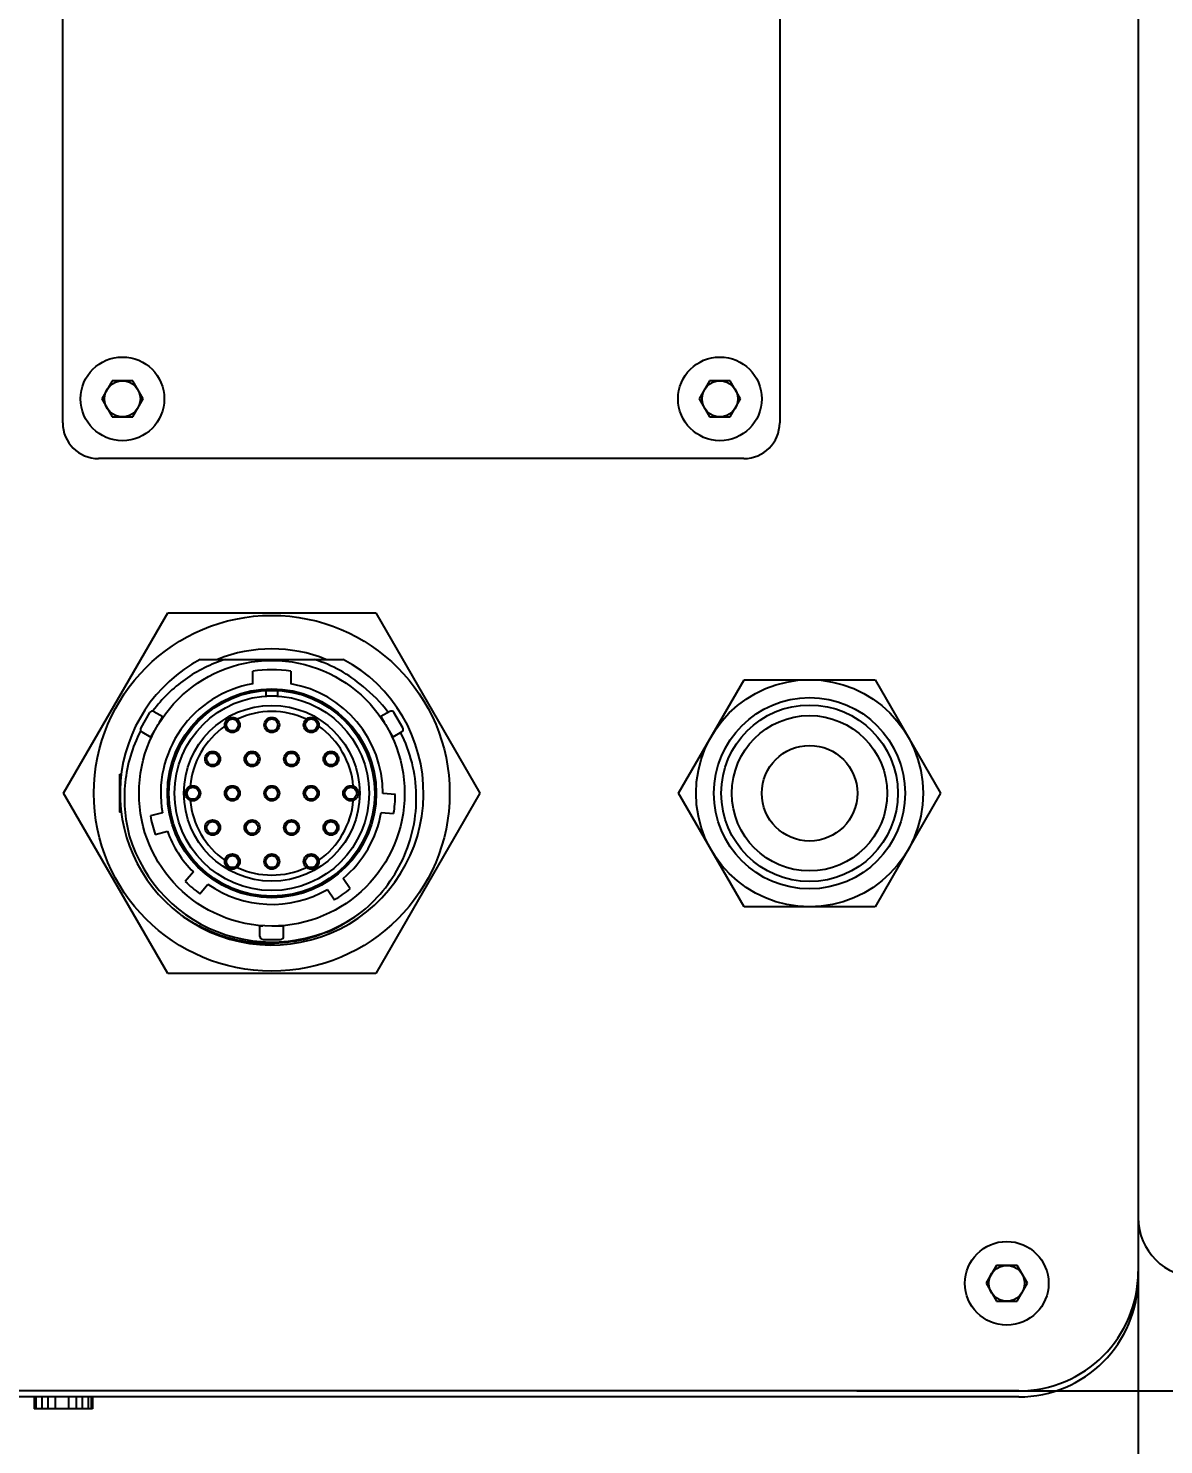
# Model space of a CAD drawing. Header units: millimetres. Extents: x 7426 to 8740, y 124 to 421.
# Drawn here: x 8108.98 to 8113.73, y 230.25 to 236.18 of the extents above; entities that cross this region are included whole.
import ezdxf

# ---------------------------------------------------------------- set-up
doc = ezdxf.new("R2010")
doc.units = ezdxf.units.MM
doc.layers.add('外形图', color=7, linetype='Continuous')
doc.layers.add('尺寸标注', color=7, linetype='Continuous')
doc.styles.add('微软雅黑', font='msyh.ttc')
doc.dimstyles.new('尺寸标注_1_20比例', dxfattribs={"dimtxt": 2.1, "dimasz": 1.7, "dimexe": 0.5, "dimexo": 0.4, "dimgap": 0.5, "dimtad": 1, "dimdec": 1, "dimlfac": 20, "dimdsep": 46, "dimtxsty": '微软雅黑', "dimcen": 0.09, "dimadec": 0, "dimazin": 0, "dimtp": 0.01, "dimtm": 0.01, "dimtfac": 1, "dimtdec": 1, "dimtofl": 0, "dimtmove": 0, "dimatfit": 3, "dimfxl": 1, "dimtolj": 1, "dimarcsym": 0})

# ---------------------------------------------------------------- blocks, each defined once
blk = doc.blocks.new('*D1018')
at = {"layer": 'Defpoints', "color": 0}
for p in [(8111.7312, 238.9788), (8112.0502, 230.4785), (8124.4371, 230.4785)]:
    blk.add_point(p, dxfattribs=at)
at = {"layer": '尺寸标注', "color": 0, "linetype": 'Continuous', "lineweight": -2}
for p, q in [((8112.1312, 238.9788), (8124.9371, 238.9788)), ((8124.4371, 237.2788), (8124.4371, 232.1785)), ((8112.4502, 230.4785), (8124.9371, 230.4785))]:
    blk.add_line(p, q, dxfattribs=at)
at = {"layer": '尺寸标注', "color": 0}
for points in [[(8124.7204, 237.2788), (8124.1537, 237.2788), (8124.4371, 238.9788)], [(8124.1537, 232.1785), (8124.7204, 232.1785), (8124.4371, 230.4785)]]:
    blk.add_solid(points, dxfattribs=at)
at = {"layer": '尺寸标注', "color": 0, "insert": (8122.8464, 234.7287), "char_height": 2.1, "attachment_point": 5, "rotation": 90, "style": '微软雅黑'}
blk.add_mtext('\\A1;\\A1;170', dxfattribs=at)
blk = doc.blocks.new('*D1019')
at = {"layer": 'Defpoints', "color": 0}
for p in [(8102.3775, 234.128), (8113.6278, 234.0461), (8102.3775, 224.774)]:
    blk.add_point(p, dxfattribs=at)
at = {"layer": '尺寸标注', "color": 0, "linetype": 'Continuous', "lineweight": -2}
for p, q in [((8102.3775, 233.728), (8102.3775, 224.274)), ((8113.6278, 233.6461), (8113.6278, 224.274)), ((8111.9278, 224.774), (8104.0775, 224.774))]:
    blk.add_line(p, q, dxfattribs=at)
at = {"layer": '尺寸标注', "color": 0}
for points in [[(8104.0775, 225.0573), (8104.0775, 224.4907), (8102.3775, 224.774)], [(8111.9278, 224.4907), (8111.9278, 225.0573), (8113.6278, 224.774)]]:
    blk.add_solid(points, dxfattribs=at)
at = {"layer": '尺寸标注', "color": 0, "insert": (8108.0026, 226.3599), "char_height": 2.1, "attachment_point": 5, "style": '微软雅黑'}
blk.add_mtext('\\A1;\\A1;225', dxfattribs=at)

msp = doc.modelspace()

# ---------------------------------------------------------------- linework, layer by layer
at = {"layer": '外形图', "color": 0, "linetype": 'Continuous'}
for p, q in [((8113.6278, 238.4788), (8113.6278, 230.9786)), ((8109.1277, 234.5287), (8109.1277, 237.6788)), ((8112.1278, 237.6788), (8112.1278, 234.5287)), ((8109.3344, 234.7037), (8109.2911, 234.6287)), ((8109.421, 234.7037), (8109.3344, 234.7037)), ((8109.4643, 234.6287), (8109.421, 234.7037)), ((8111.8345, 234.7037), (8111.7912, 234.6287)), ((8111.9211, 234.7037), (8111.8345, 234.7037)), ((8111.9644, 234.6287), (8111.9211, 234.7037)), ((8109.2911, 234.6287), (8109.3344, 234.5537)), ((8109.421, 234.5537), (8109.4643, 234.6287)), ((8111.7912, 234.6287), (8111.8345, 234.5537)), ((8111.9211, 234.5537), (8111.9644, 234.6287)), ((8109.3344, 234.5537), (8109.421, 234.5537)), ((8111.8345, 234.5537), (8111.9211, 234.5537)), ((8111.9778, 234.3787), (8109.2777, 234.3787)), ((8109.1316, 232.9786), (8109.5672, 233.733)), ((8109.5672, 233.733), (8110.4383, 233.733)), ((8110.4383, 233.733), (8110.8738, 232.9786)), ((8109.7035, 233.5387), (8110.302, 233.5387)), ((8109.9227, 233.4365), (8109.9227, 233.4893)), ((8110.0827, 233.4893), (8110.0827, 233.4365)), ((8111.7043, 232.9786), (8111.9785, 233.4536)), ((8111.9785, 233.4536), (8112.527, 233.4536)), ((8112.527, 233.4536), (8112.8013, 232.9786)), ((8109.9773, 233.4084), (8109.9773, 233.3863)), ((8110.0281, 233.3863), (8110.0281, 233.4084)), ((8109.9773, 233.3863), (8110.0281, 233.3863)), ((8109.4915, 233.3163), (8109.4547, 233.2525)), ((8109.5055, 233.3232), (8109.505, 233.3225)), ((8109.5089, 233.3209), (8109.5463, 233.2993)), ((8109.5314, 233.2735), (8109.5463, 233.2993)), ((8109.541, 233.2903), (8109.5423, 233.2896)), ((8110.4965, 233.3209), (8110.4591, 233.2993)), ((8110.4591, 233.2993), (8110.4741, 233.2735)), ((8110.4644, 233.2903), (8110.4632, 233.2896)), ((8110.5507, 233.2525), (8110.5139, 233.3163)), ((8109.4593, 233.2351), (8109.4967, 233.2135)), ((8109.4967, 233.2136), (8109.5117, 233.2394)), ((8109.502, 233.2226), (8109.5032, 233.2219)), ((8110.4938, 233.2394), (8110.5087, 233.2136)), ((8110.5034, 233.2226), (8110.5022, 233.2219)), ((8110.5461, 233.2351), (8110.5087, 233.2135)), ((8109.3664, 233.058), (8109.3727, 233.058)), ((8109.3664, 232.8992), (8109.3664, 233.058)), ((8109.5672, 232.2242), (8109.1316, 232.9786)), ((8110.8738, 232.9786), (8110.4383, 232.2242)), ((8110.5196, 232.9736), (8110.4675, 232.9781)), ((8111.9785, 232.5036), (8111.7043, 232.9786)), ((8112.8013, 232.9786), (8112.527, 232.5036)), ((8109.3727, 232.8992), (8109.3664, 232.8992)), ((8109.545, 232.8974), (8109.4946, 232.8839)), ((8110.4606, 232.8984), (8110.5126, 232.8939)), ((8109.5153, 232.8066), (8109.5657, 232.8201)), ((8109.6744, 232.6496), (8109.6408, 232.6096)), ((8109.7021, 232.5581), (8109.7357, 232.5981)), ((8110.2356, 232.5763), (8110.2655, 232.5335)), ((8110.3311, 232.5794), (8110.3011, 232.6222)), ((8109.6311, 232.464), (8109.6307, 232.4643)), ((8112.527, 232.5036), (8111.9785, 232.5036)), ((8109.6896, 232.4277), (8109.689, 232.428)), ((8109.9653, 232.423), (8109.9532, 232.423)), ((8109.9532, 232.3798), (8109.9532, 232.423)), ((8109.9637, 232.423), (8109.9637, 232.4244)), ((8110.0522, 232.423), (8110.0027, 232.423)), ((8110.0418, 232.423), (8110.0418, 232.4244)), ((8110.0522, 232.3798), (8110.0522, 232.423)), ((8109.9659, 232.3671), (8110.0395, 232.3671)), ((8110.4383, 232.2242), (8109.5672, 232.2242)), ((8113.0345, 231.0036), (8112.9912, 230.9286)), ((8113.1211, 231.0036), (8113.0345, 231.0036)), ((8113.1644, 230.9286), (8113.1211, 231.0036)), ((8112.9912, 230.9286), (8113.0345, 230.8536)), ((8113.1211, 230.8536), (8113.1644, 230.9286)), ((8113.0345, 230.8536), (8113.1211, 230.8536)), ((8113.1278, 230.4785), (8102.8775, 230.4785)), ((8113.1278, 230.4535), (8102.8775, 230.4535)), ((8109.0089, 230.4535), (8109.0089, 230.4035)), ((8109.0152, 230.4535), (8109.0152, 230.4035)), ((8109.0402, 230.4535), (8109.0402, 230.4035)), ((8109.0652, 230.4535), (8109.0652, 230.4035)), ((8109.0964, 230.4535), (8109.0964, 230.4035)), ((8109.1527, 230.4535), (8109.1527, 230.4035)), ((8109.1839, 230.4535), (8109.1839, 230.4035)), ((8109.2089, 230.4535), (8109.2089, 230.4035)), ((8109.2339, 230.4535), (8109.2339, 230.4035)), ((8109.2464, 230.4535), (8109.2464, 230.4035)), ((8109.2527, 230.4535), (8109.2527, 230.4035)), ((8109.2527, 230.4035), (8109.0089, 230.4035))]:
    msp.add_line(p, q, dxfattribs=at)
for centre, radius in [((8109.3777, 234.6287), 0.175), ((8111.8778, 234.6287), 0.175), ((8109.3777, 234.6287), 0.075), ((8111.8778, 234.6287), 0.075), ((8110.0027, 232.9786), 0.7442), ((8110.0027, 232.9786), 0.5556), ((8112.2528, 232.9786), 0.475), ((8110.0027, 232.9786), 0.4369), ((8110.0027, 232.9786), 0.4305), ((8110.0027, 232.9786), 0.407), ((8110.0027, 232.9786), 0.3677), ((8112.2528, 232.9786), 0.4), ((8112.2528, 232.9786), 0.3693), ((8109.8376, 233.2644), 0.0318), ((8109.8376, 233.2644), 0.025), ((8110.0027, 233.2644), 0.0318), ((8110.0027, 233.2644), 0.025), ((8110.1678, 233.2644), 0.0318), ((8110.1678, 233.2644), 0.025), ((8112.2528, 232.9786), 0.325), ((8112.2528, 232.9786), 0.2), ((8109.7551, 233.1221), 0.0318), ((8109.7551, 233.1221), 0.025), ((8109.9202, 233.1221), 0.0318), ((8109.9202, 233.1221), 0.025), ((8110.0853, 233.1221), 0.0318), ((8110.0853, 233.1221), 0.025), ((8110.2504, 233.1221), 0.0318), ((8110.2504, 233.1221), 0.025), ((8109.6725, 232.9786), 0.0318), ((8109.6725, 232.9786), 0.025), ((8109.8376, 232.9786), 0.0318), ((8109.8376, 232.9786), 0.025), ((8110.0027, 232.9786), 0.0318), ((8110.0027, 232.9786), 0.025), ((8110.1678, 232.9786), 0.0318), ((8110.1678, 232.9786), 0.025), ((8110.3329, 232.9786), 0.0318), ((8110.3329, 232.9786), 0.025), ((8109.7551, 232.8351), 0.0318), ((8109.7551, 232.8351), 0.025), ((8109.9202, 232.8351), 0.0318), ((8109.9202, 232.8351), 0.025), ((8110.0853, 232.8351), 0.0318), ((8110.0853, 232.8351), 0.025), ((8110.2504, 232.8351), 0.0318), ((8110.2504, 232.8351), 0.025), ((8109.8376, 232.6929), 0.0318), ((8109.8376, 232.6929), 0.025), ((8110.0027, 232.6929), 0.0318), ((8110.0027, 232.6929), 0.025), ((8110.1678, 232.6929), 0.0318), ((8110.1678, 232.6929), 0.025), ((8113.0778, 230.9286), 0.175), ((8113.0778, 230.9286), 0.075)]:
    msp.add_circle(centre, radius, dxfattribs=at)
for centre, radius, start, end in [((8109.2777, 234.5287), 0.15, 180, 270), ((8111.9778, 234.5287), 0.15, 270, 0), ((8110.0027, 232.9786), 0.6042, 67.96151, 112.0346), ((8110.0027, 232.9786), 0.635, 118.11543, 232.58488), ((8110.0027, 232.9786), 0.635, 234.17111, 61.88457), ((8110.0027, 232.9786), 0.5877, 49.50001, 72.37802), ((8110.0027, 232.9786), 0.5169, 81.09532, 98.90468), ((8110.0027, 232.9786), 0.4648, 99.91175, 190.0627), ((8110.0027, 232.9786), 0.4648, 359.9373, 80.08825), ((8110.0163, 232.9646), 0.5898, 36.67796, 51.38535), ((8109.5025, 233.3099), 0.0127, 60, 150), ((8110.0027, 232.9786), 0.3423, 64.97698, 115.02302), ((8110.5029, 233.3099), 0.0127, 30, 120), ((8109.9936, 232.9615), 0.6075, 152.66431, 152.90405), ((8109.4657, 233.2461), 0.0127, 150, 240), ((8110.0027, 232.9786), 0.3423, 125.01428, 174.99309), ((8110.0027, 232.9786), 0.3423, 5.00765, 54.98629), ((8110.0075, 232.9596), 0.6, 1.20818, 27.06461), ((8110.5397, 233.2461), 0.0127, 300, 30), ((8110.0027, 232.9786), 0.3423, 185.00765, 234.98629), ((8110.0027, 232.9786), 0.3423, 305.01428, 354.99309), ((8110.0027, 232.9786), 0.5169, 350.56112, 359.43888), ((8110.0027, 232.9786), 0.64, 185.38122, 187.19559), ((8110.0027, 232.9786), 0.5169, 190.56112, 199.43888), ((8110.0027, 232.9786), 0.4648, 309.9373, 350.0627), ((8110.0027, 232.9786), 0.6223, 196.58493, 307.41507), ((8110.0027, 232.9786), 0.4648, 199.9373, 225.0627), ((8110.0027, 232.9786), 0.3423, 244.97698, 295.02302), ((8110.0027, 232.9786), 0.5169, 225.56112, 234.43888), ((8110.0027, 232.9786), 0.4648, 234.9373, 300.0627), ((8110.0027, 232.9786), 0.5169, 300.56112, 309.43888), ((8109.9943, 232.9836), 0.6339, 233.46344, 235.00431), ((8109.995, 232.9847), 0.6353, 235.05277, 241.19661), ((8109.9943, 232.9737), 0.6236, 292.58752, 308.30435), ((8109.9936, 232.9822), 0.6323, 241.26134, 242.03892), ((8109.9659, 232.3798), 0.0127, 180, 270), ((8110.0395, 232.3798), 0.0127, 270, 0), ((8113.8778, 231.2036), 0.25, 180, 270), ((8113.1278, 230.9786), 0.5, 270, 0), ((8113.1278, 230.9536), 0.5, 270, 0)]:
    msp.add_arc(centre, radius, start, end, dxfattribs=at)
for points, knots in [([(8109.8091, 233.5387), (8109.779, 233.5294), (8109.7202, 233.5059), (8109.6387, 233.4572), (8109.5659, 233.3963), (8109.5243, 233.3485), (8109.5055, 233.3232)], [0, 0, 0, 0, 0.249996, 0.499992, 0.749999, 1, 1, 1, 1]), ([(8109.4528, 233.2382), (8109.4357, 233.2049), (8109.4077, 233.1349), (8109.3857, 233.0243), (8109.3841, 232.9114), (8109.3967, 232.8372), (8109.4063, 232.801)], [0, 0, 0, 0, 0.249997, 0.499996, 0.749987, 1, 1, 1, 1]), ([(8110.3808, 232.4843), (8110.4167, 232.5136), (8110.4821, 232.5804), (8110.5552, 232.6999), (8110.5996, 232.8328), (8110.6083, 232.926), (8110.6073, 232.9723)], [0, 0, 0, 0, 0.250014, 0.500008, 0.750004, 1, 1, 1, 1]), ([(8110.2338, 232.3979), (8110.1912, 232.3802), (8110.1017, 232.3541), (8109.9623, 232.3455), (8109.8245, 232.3675), (8109.7379, 232.402), (8109.6971, 232.4236)], [0, 0, 0, 0, 0.249997, 0.499995, 0.749999, 1, 1, 1, 1])]:
    msp.add_open_spline(points, degree=3, knots=knots, dxfattribs=at)

# ---------------------------------------------------------------- dimensions: what is measured, and where the dimension line sits
at = {"layer": '尺寸标注', "color": 0, "linetype": 'Continuous'}
dim = msp.add_linear_dim(base=(8124.4371, 230.4785), p1=(8111.7312, 238.9788), p2=(8112.0502, 230.4785), angle=90, text='\\A1;170', dimstyle='尺寸标注_1_20比例', dxfattribs=at)
dim.commit()
dim.dimension.update_dxf_attribs({"geometry": '*D1018', "text_midpoint": (8122.8464, 234.7287)})
dim = msp.add_linear_dim(base=(8102.3775, 224.774), p1=(8113.6278, 234.0461), p2=(8102.3775, 234.128), text='\\A1;225', dimstyle='尺寸标注_1_20比例', dxfattribs=at)
dim.commit()
dim.dimension.update_dxf_attribs({"geometry": '*D1019', "text_midpoint": (8108.0026, 226.3599)})

doc.saveas('drawing.dxf')
